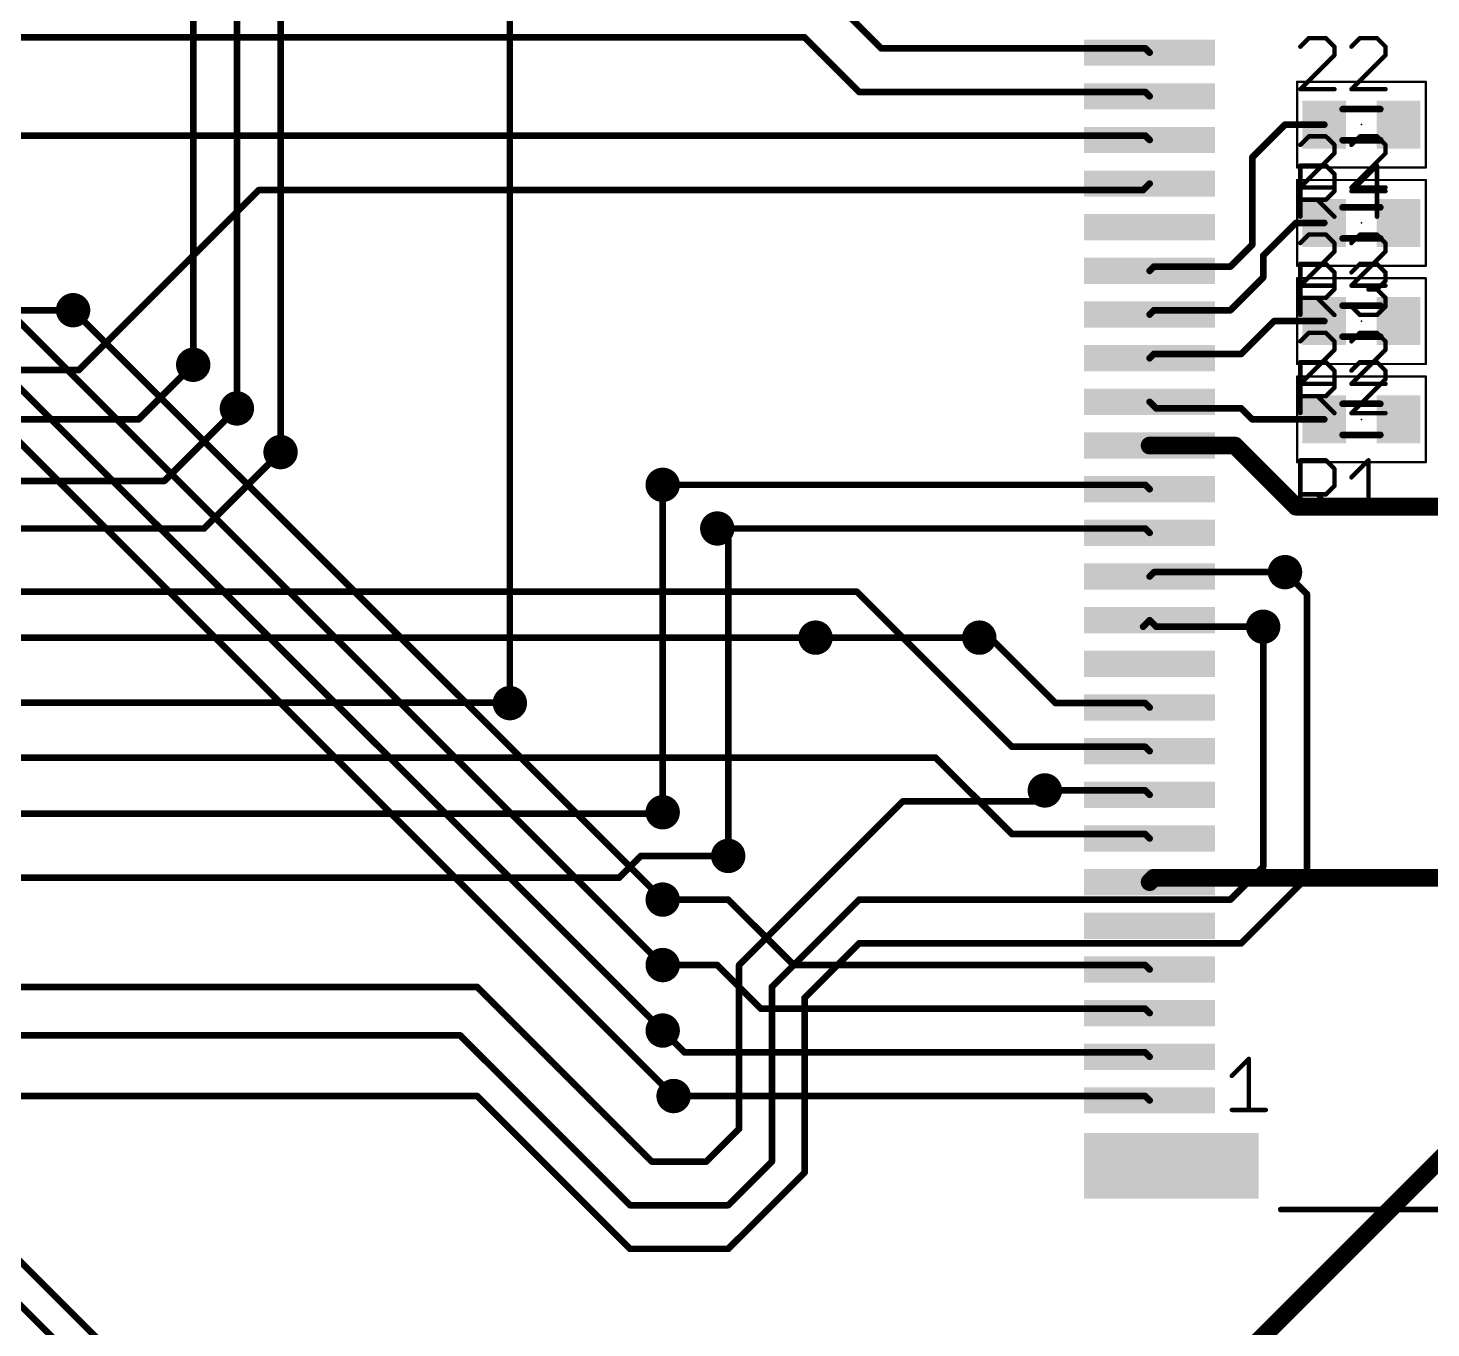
# Model space of a CAD drawing. Extents: x -0.2 to 96.6, y -1.3 to 89.2.
# Drawn here: x 31.47 to 63.59, y 33.94 to 63.71 of the extents above; entities that cross this region are included whole.
import ezdxf

# ---------------------------------------------------------------- set-up
doc = ezdxf.new("R2010")
doc.units = 0
for name, color, linetype in [('1', 22, 'CONTINUOUS'), ('16', 175, 'CONTINUOUS'), ('18', 82, 'CONTINUOUS'), ('21', 253, 'CONTINUOUS'), ('23', 7, 'CONTINUOUS'), ('25', 253, 'CONTINUOUS'), ('27', 253, 'CONTINUOUS'), ('39', 22, 'CONTINUOUS'), ('51', 253, 'CONTINUOUS')]:
    doc.layers.add(name, color=color, linetype=linetype)

# ---------------------------------------------------------------- blocks, each defined once
blk = doc.blocks.new('RECT')
blk.add_solid([(-0.5, -0.5), (0.5, -0.5), (-0.5, 0.5), (0.5, 0.5)])
blk = doc.blocks.new('ROUNDV')
at = {"const_width": 0.5}
blk.add_lwpolyline([(0, -0.25, 1), (0, 0.25, 1), (0, -0.25)], format="xyb", dxfattribs=at)

msp = doc.modelspace()

# ---------------------------------------------------------------- linework, layer by layer
at = {"layer": '1'}
for points, const_width in [([(49.5, 64.75), (51, 63.25)], 0.1524), ([(19.05, 63.5), (49.25, 63.5)], 0.1524), ([(49.25, 63.5), (50.5, 62.25)], 0.1524), ([(51, 63.25), (57.05, 63.25)], 0.1524), ([(57.05, 63.25), (57.15, 63.15)], 0.1524), ([(50.5, 62.25), (57.05, 62.25)], 0.1524), ([(57.05, 62.25), (57.15, 62.15)], 0.1524), ([(60.25, 61.5), (59.5, 60.75)], 0.1524), ([(61.15, 61.5), (60.25, 61.5)], 0.1524), ([(24, 61.25), (57.05, 61.25)], 0.1524), ([(57.05, 61.25), (57.15, 61.15)], 0.1524), ([(59.5, 60.75), (59.5, 58.75)], 0.1524), ([(32.63, 55.88), (36.75, 60)], 0.1524), ([(36.75, 60), (57, 60)], 0.1524), ([(57, 60), (57.15, 60.15)], 0.1524), ([(60.5, 59.25), (59.75, 58.5)], 0.1524), ([(61.15, 59.25), (60.5, 59.25)], 0.1524), ([(59.5, 58.75), (59, 58.25)], 0.1524), ([(59.75, 58.5), (59.75, 58)], 0.1524), ([(57.25, 58.25), (57.15, 58.15)], 0.1524), ([(59, 58.25), (57.25, 58.25)], 0.1524), ([(59.75, 58), (59, 57.25)], 0.1524), ([(17.75, 57.25), (32.5, 57.25)], 0.1524), ([(57.25, 57.25), (57.15, 57.15)], 0.1524), ([(59, 57.25), (57.25, 57.25)], 0.1524), ([(60, 57), (59.25, 56.25)], 0.1524), ([(61.15, 57), (60, 57)], 0.1524), ([(57.25, 56.25), (57.15, 56.15)], 0.1524), ([(59.25, 56.25), (57.25, 56.25)], 0.1524), ([(19.05, 55.88), (32.63, 55.88)], 0.1524), ([(34, 54.75), (35.25, 56)], 0.1524), ([(34.59, 53.34), (36.25, 55)], 0.1524), ([(57.3, 55), (57.15, 55.15)], 0.1524), ([(59.25, 55), (57.3, 55)], 0.1524), ([(59.5, 54.75), (59.25, 55)], 0.1524), ([(17.75, 54.75), (34, 54.75)], 0.1524), ([(61.15, 54.75), (59.5, 54.75)], 0.1524), ([(57.15, 54.15), (59.1, 54.15)], 0.4064), ([(59.1, 54.15), (60.5, 52.75)], 0.4064), ([(35.5, 52.25), (37.25, 54)], 0.1524), ([(19.05, 53.34), (34.59, 53.34)], 0.1524), ([(46, 53.25), (57.05, 53.25)], 0.1524), ([(57.05, 53.25), (57.15, 53.15)], 0.1524), ([(60.5, 52.75), (64.5, 52.75)], 0.4064), ([(17.75, 52.25), (35.5, 52.25)], 0.1524), ([(47.25, 52.25), (57.05, 52.25)], 0.1524), ([(57.05, 52.25), (57.15, 52.15)], 0.1524), ([(57.25, 51.25), (57.15, 51.15)], 0.1524), ([(60.25, 51.25), (57.25, 51.25)], 0.1524), ([(19.05, 50.8), (50.45, 50.8)], 0.1524), ([(50.45, 50.8), (54, 47.25)], 0.1524), ([(57, 50), (57.15, 50.15)], 0.1524), ([(57.3, 50), (57.15, 50.15)], 0.1524), ([(17.5, 49.75), (49.5, 49.75)], 0.1524), ([(53.25, 49.75), (53.5, 49.75)], 0.1524), ([(53.5, 49.75), (55, 48.25)], 0.1524), ([(59.75, 50), (57.3, 50)], 0.1524), ([(19.05, 48.26), (42.49, 48.26)], 0.1524), ([(42.49, 48.26), (42.5, 48.25)], 0.1524), ([(55, 48.25), (57.05, 48.25)], 0.1524), ([(57.05, 48.25), (57.15, 48.15)], 0.1524), ([(54, 47.25), (57.05, 47.25)], 0.1524), ([(57.05, 47.25), (57.15, 47.15)], 0.1524), ([(18, 47), (52.25, 47)], 0.1524), ([(52.25, 47), (54, 45.25)], 0.1524), ([(54.75, 46.25), (57.05, 46.25)], 0.1524), ([(57.05, 46.25), (57.15, 46.15)], 0.1524), ([(19.05, 45.72), (45.97, 45.72)], 0.1524), ([(45.97, 45.72), (46, 45.75)], 0.1524), ([(54, 45.25), (57.05, 45.25)], 0.1524), ([(57.05, 45.25), (57.15, 45.15)], 0.1524), ([(45, 44.25), (45.5, 44.75)], 0.1524), ([(45.5, 44.75), (47.5, 44.75)], 0.1524), ([(57.25, 44.25), (57.15, 44.15)], 0.4064), ([(64, 44.25), (57.25, 44.25)], 0.4064), ([(18, 44.25), (45, 44.25)], 0.1524), ([(46, 43.75), (47.5, 43.75)], 0.1524), ([(47.5, 43.75), (49, 42.25)], 0.1524), ([(46, 42.25), (47.25, 42.25)], 0.1524), ([(47.25, 42.25), (48.25, 41.25)], 0.1524), ([(49, 42.25), (57.05, 42.25)], 0.1524), ([(57.05, 42.25), (57.15, 42.15)], 0.1524), ([(48.25, 41.25), (57.05, 41.25)], 0.1524), ([(57.05, 41.25), (57.15, 41.15)], 0.1524), ([(46, 40.75), (46.5, 40.25)], 0.1524), ([(46.5, 40.25), (57.05, 40.25)], 0.1524), ([(57.05, 40.25), (57.15, 40.15)], 0.1524), ([(46.25, 39.25), (57.05, 39.25)], 0.1524), ([(57.05, 39.25), (57.15, 39.15)], 0.1524)]:
    msp.add_lwpolyline(points, dxfattribs=dict(at, const_width=const_width))
for points, const_width in [([(49.2769, 63.5269, 1), (49.2231, 63.4731)], 0.0762), ([(49.25, 63.4619, 1), (49.25, 63.5381)], 0.0762), ([(51, 63.2881, 1), (51, 63.2119)], 0.0762), ([(50.9731, 63.2231, 1), (51.0269, 63.2769)], 0.0762), ([(57.0769, 63.2769, 1), (57.0231, 63.2231)], 0.0762), ([(57.05, 63.2119, 1), (57.05, 63.2881)], 0.0762), ([(57.1231, 63.1231, 1), (57.1769, 63.1769)], 0.0762), ([(50.5, 62.2881, 1), (50.5, 62.2119)], 0.0762), ([(57.0769, 62.2769, 1), (57.0231, 62.2231)], 0.0762), ([(57.05, 62.2119, 1), (57.05, 62.2881)], 0.0762), ([(50.4731, 62.2231, 1), (50.5269, 62.2769)], 0.0762), ([(57.1231, 62.1231, 1), (57.1769, 62.1769)], 0.0762), ([(60.25, 61.5381, 1), (60.25, 61.4619)], 0.0762), ([(60.2769, 61.4731, 1), (60.2231, 61.5269)], 0.0762), ([(61.15, 61.4619, 1), (61.15, 61.5381)], 0.0762), ([(57.0769, 61.2769, 1), (57.0231, 61.2231)], 0.0762), ([(57.05, 61.2119, 1), (57.05, 61.2881)], 0.0762), ([(57.1231, 61.1231, 1), (57.1769, 61.1769)], 0.0762), ([(59.5381, 60.75, 1), (59.4619, 60.75)], 0.0762), ([(59.4731, 60.7769, 1), (59.5269, 60.7231)], 0.0762), ([(36.75, 60.0381, 1), (36.75, 59.9619)], 0.0762), ([(36.7769, 59.9731, 1), (36.7231, 60.0269)], 0.0762), ([(57, 59.9619, 1), (57, 60.0381)], 0.0762), ([(57.1769, 60.1231, 1), (57.1231, 60.1769)], 0.0762), ([(56.9731, 60.0269, 1), (57.0269, 59.9731)], 0.0762), ([(60.5, 59.2881, 1), (60.5, 59.2119)], 0.0762), ([(60.5269, 59.2231, 1), (60.4731, 59.2769)], 0.0762), ([(61.15, 59.2119, 1), (61.15, 59.2881)], 0.0762), ([(59.4619, 58.75, 1), (59.5381, 58.75)], 0.0762), ([(59.5269, 58.7231, 1), (59.4731, 58.7769)], 0.0762), ([(59.7881, 58.5, 1), (59.7119, 58.5)], 0.0762), ([(59.7231, 58.5269, 1), (59.7769, 58.4731)], 0.0762), ([(57.1231, 58.1769, 1), (57.1769, 58.1231)], 0.0762), ([(57.25, 58.2881, 1), (57.25, 58.2119)], 0.0762), ([(57.2769, 58.2231, 1), (57.2231, 58.2769)], 0.0762), ([(58.9731, 58.2769, 1), (59.0269, 58.2231)], 0.0762), ([(59, 58.2119, 1), (59, 58.2881)], 0.0762), ([(59.7119, 58, 1), (59.7881, 58)], 0.0762), ([(59.7769, 57.9731, 1), (59.7231, 58.0269)], 0.0762), ([(32.5, 57.2119, 1), (32.5, 57.2881)], 0.0762), ([(57.1231, 57.1769, 1), (57.1769, 57.1231)], 0.0762), ([(57.25, 57.2881, 1), (57.25, 57.2119)], 0.0762), ([(57.2769, 57.2231, 1), (57.2231, 57.2769)], 0.0762), ([(58.9731, 57.2769, 1), (59.0269, 57.2231)], 0.0762), ([(59, 57.2119, 1), (59, 57.2881)], 0.0762), ([(60, 57.0381, 1), (60, 56.9619)], 0.0762), ([(60.0269, 56.9731, 1), (59.9731, 57.0269)], 0.0762), ([(61.15, 56.9619, 1), (61.15, 57.0381)], 0.0762), ([(57.25, 56.2881, 1), (57.25, 56.2119)], 0.0762), ([(57.2769, 56.2231, 1), (57.2231, 56.2769)], 0.0762), ([(59.2231, 56.2769, 1), (59.2769, 56.2231)], 0.0762), ([(59.25, 56.2119, 1), (59.25, 56.2881)], 0.0762), ([(32.6031, 55.9069, 1), (32.6569, 55.8531)], 0.0762), ([(32.63, 55.8419, 1), (32.63, 55.9181)], 0.0762), ([(35.2769, 55.9731, 1), (35.2231, 56.0269)], 0.0762), ([(57.1231, 56.1769, 1), (57.1769, 56.1231)], 0.0762), ([(36.2769, 54.9731, 1), (36.2231, 55.0269)], 0.0762), ([(57.1769, 55.1769, 1), (57.1231, 55.1231)], 0.0762), ([(57.3, 55.0381, 1), (57.3, 54.9619)], 0.0762), ([(57.2731, 54.9731, 1), (57.3269, 55.0269)], 0.0762), ([(59.2769, 55.0269, 1), (59.2231, 54.9731)], 0.0762), ([(59.25, 54.9619, 1), (59.25, 55.0381)], 0.0762), ([(33.9731, 54.7769, 1), (34.0269, 54.7231)], 0.0762), ([(34, 54.7119, 1), (34, 54.7881)], 0.0762), ([(59.5, 54.7881, 1), (59.5, 54.7119)], 0.0762), ([(59.4731, 54.7231, 1), (59.5269, 54.7769)], 0.0762), ([(61.15, 54.7119, 1), (61.15, 54.7881)], 0.0762), ([(57.15, 54.2516, 1), (57.15, 54.0484)], 0.2032), ([(59.1718, 54.2218, 1), (59.0282, 54.0782)], 0.2032), ([(59.1, 54.0484, 1), (59.1, 54.2516)], 0.2032), ([(37.2769, 53.9731, 1), (37.2231, 54.0269)], 0.0762), ([(34.5631, 53.3669, 1), (34.6169, 53.3131)], 0.0762), ([(34.59, 53.3019, 1), (34.59, 53.3781)], 0.0762), ([(46, 53.2881, 1), (46, 53.2119)], 0.0762), ([(57.0769, 53.2769, 1), (57.0231, 53.2231)], 0.0762), ([(57.05, 53.2119, 1), (57.05, 53.2881)], 0.0762), ([(57.1231, 53.1231, 1), (57.1769, 53.1769)], 0.0762), ([(60.5, 52.8516, 1), (60.5, 52.6484)], 0.2032), ([(60.4282, 52.6782, 1), (60.5718, 52.8218)], 0.2032), ([(35.4731, 52.2769, 1), (35.5269, 52.2231)], 0.0762), ([(35.5, 52.2119, 1), (35.5, 52.2881)], 0.0762), ([(47.25, 52.2881, 1), (47.25, 52.2119)], 0.0762), ([(57.0769, 52.2769, 1), (57.0231, 52.2231)], 0.0762), ([(57.05, 52.2119, 1), (57.05, 52.2881)], 0.0762), ([(57.1231, 52.1231, 1), (57.1769, 52.1769)], 0.0762), ([(57.1231, 51.1769, 1), (57.1769, 51.1231)], 0.0762), ([(57.25, 51.2881, 1), (57.25, 51.2119)], 0.0762), ([(57.2769, 51.2231, 1), (57.2231, 51.2769)], 0.0762), ([(60.25, 51.2119, 1), (60.25, 51.2881)], 0.0762), ([(50.4769, 50.8269, 1), (50.4231, 50.7731)], 0.0762), ([(50.45, 50.7619, 1), (50.45, 50.8381)], 0.0762), ([(57.1769, 50.1769, 1), (57.1231, 50.1231)], 0.0762), ([(57.1769, 50.1231, 1), (57.1231, 50.1769)], 0.0762), ([(49.5, 49.7119, 1), (49.5, 49.7881)], 0.0762), ([(53.25, 49.7881, 1), (53.25, 49.7119)], 0.0762), ([(53.5269, 49.7769, 1), (53.4731, 49.7231)], 0.0762), ([(53.5, 49.7119, 1), (53.5, 49.7881)], 0.0762), ([(56.9731, 50.0269, 1), (57.0269, 49.9731)], 0.0762), ([(57.3, 50.0381, 1), (57.3, 49.9619)], 0.0762), ([(57.2731, 49.9731, 1), (57.3269, 50.0269)], 0.0762), ([(59.75, 49.9619, 1), (59.75, 50.0381)], 0.0762), ([(42.5169, 48.2869, 1), (42.4631, 48.2331)], 0.0762), ([(42.4731, 48.2231, 1), (42.5269, 48.2769)], 0.0762), ([(42.49, 48.2219, 1), (42.49, 48.2981)], 0.0762), ([(55, 48.2881, 1), (55, 48.2119)], 0.0762), ([(54.9731, 48.2231, 1), (55.0269, 48.2769)], 0.0762), ([(57.0769, 48.2769, 1), (57.0231, 48.2231)], 0.0762), ([(57.05, 48.2119, 1), (57.05, 48.2881)], 0.0762), ([(57.1231, 48.1231, 1), (57.1769, 48.1769)], 0.0762), ([(54, 47.2881, 1), (54, 47.2119)], 0.0762), ([(53.9731, 47.2231, 1), (54.0269, 47.2769)], 0.0762), ([(57.0769, 47.2769, 1), (57.0231, 47.2231)], 0.0762), ([(57.05, 47.2119, 1), (57.05, 47.2881)], 0.0762), ([(52.2769, 47.0269, 1), (52.2231, 46.9731)], 0.0762), ([(52.25, 46.9619, 1), (52.25, 47.0381)], 0.0762), ([(57.1231, 47.1231, 1), (57.1769, 47.1769)], 0.0762), ([(54.75, 46.2881, 1), (54.75, 46.2119)], 0.0762), ([(57.0769, 46.2769, 1), (57.0231, 46.2231)], 0.0762), ([(57.05, 46.2119, 1), (57.05, 46.2881)], 0.0762), ([(57.1231, 46.1231, 1), (57.1769, 46.1769)], 0.0762), ([(45.9431, 45.7469, 1), (45.9969, 45.6931)], 0.0762), ([(45.97, 45.6819, 1), (45.97, 45.7581)], 0.0762), ([(46.0269, 45.7231, 1), (45.9731, 45.7769)], 0.0762), ([(54, 45.2881, 1), (54, 45.2119)], 0.0762), ([(53.9731, 45.2231, 1), (54.0269, 45.2769)], 0.0762), ([(57.0769, 45.2769, 1), (57.0231, 45.2231)], 0.0762), ([(57.05, 45.2119, 1), (57.05, 45.2881)], 0.0762), ([(57.1231, 45.1231, 1), (57.1769, 45.1769)], 0.0762), ([(45.5, 44.7881, 1), (45.5, 44.7119)], 0.0762), ([(45.5269, 44.7231, 1), (45.4731, 44.7769)], 0.0762), ([(47.5, 44.7119, 1), (47.5, 44.7881)], 0.0762), ([(57.25, 44.3516, 1), (57.25, 44.1484)], 0.2032), ([(57.3218, 44.1782, 1), (57.1782, 44.3218)], 0.2032), ([(44.9731, 44.2769, 1), (45.0269, 44.2231)], 0.0762), ([(45, 44.2119, 1), (45, 44.2881)], 0.0762), ([(57.0782, 44.2218, 1), (57.2218, 44.0782)], 0.2032), ([(46, 43.7881, 1), (46, 43.7119)], 0.0762), ([(47.5269, 43.7769, 1), (47.4731, 43.7231)], 0.0762), ([(47.5, 43.7119, 1), (47.5, 43.7881)], 0.0762), ([(46, 42.2881, 1), (46, 42.2119)], 0.0762), ([(47.2769, 42.2769, 1), (47.2231, 42.2231)], 0.0762), ([(47.25, 42.2119, 1), (47.25, 42.2881)], 0.0762), ([(49, 42.2881, 1), (49, 42.2119)], 0.0762), ([(48.9731, 42.2231, 1), (49.0269, 42.2769)], 0.0762), ([(57.0769, 42.2769, 1), (57.0231, 42.2231)], 0.0762), ([(57.05, 42.2119, 1), (57.05, 42.2881)], 0.0762), ([(57.1231, 42.1231, 1), (57.1769, 42.1769)], 0.0762), ([(48.25, 41.2881, 1), (48.25, 41.2119)], 0.0762), ([(48.2231, 41.2231, 1), (48.2769, 41.2769)], 0.0762), ([(57.0769, 41.2769, 1), (57.0231, 41.2231)], 0.0762), ([(57.05, 41.2119, 1), (57.05, 41.2881)], 0.0762), ([(57.1231, 41.1231, 1), (57.1769, 41.1769)], 0.0762), ([(46.0269, 40.7769, 1), (45.9731, 40.7231)], 0.0762), ([(46.5, 40.2881, 1), (46.5, 40.2119)], 0.0762), ([(46.4731, 40.2231, 1), (46.5269, 40.2769)], 0.0762), ([(57.0769, 40.2769, 1), (57.0231, 40.2231)], 0.0762), ([(57.05, 40.2119, 1), (57.05, 40.2881)], 0.0762), ([(57.1231, 40.1231, 1), (57.1769, 40.1769)], 0.0762), ([(46.25, 39.2881, 1), (46.25, 39.2119)], 0.0762), ([(57.0769, 39.2769, 1), (57.0231, 39.2231)], 0.0762), ([(57.05, 39.2119, 1), (57.05, 39.2881)], 0.0762), ([(57.1231, 39.1231, 1), (57.1769, 39.1769)], 0.0762)]:
    msp.add_lwpolyline(points, format="xyb", dxfattribs=dict(at, const_width=const_width))
at = {"layer": '16'}
for points, const_width in [([(35.25, 56), (35.25, 73.5)], 0.1524), ([(36.25, 55), (36.25, 73.25)], 0.1524), ([(37.25, 54), (37.25, 73)], 0.1524), ([(42.5, 48.25), (42.5, 69.75)], 0.1524), ([(24.54, 60.96), (46.25, 39.25)], 0.1524), ([(27.25, 59.5), (46, 40.75)], 0.1524), ([(30, 58.25), (46, 42.25)], 0.1524), ([(32.5, 57.25), (46, 43.75)], 0.1524), ([(46, 45.75), (46, 53.25)], 0.1524), ([(47.5, 52), (47.25, 52.25)], 0.1524), ([(47.5, 44.75), (47.5, 52)], 0.1524), ([(60.75, 50.75), (60.25, 51.25)], 0.1524), ([(60.75, 44.25), (60.75, 50.75)], 0.1524), ([(49.5, 49.75), (53.25, 49.75)], 0.1524), ([(59.75, 44.5), (59.75, 50)], 0.1524), ([(54.5, 46), (54.75, 46.25)], 0.1524), ([(47.75, 42.25), (51.5, 46)], 0.1524), ([(51.5, 46), (54.5, 46)], 0.1524), ([(59, 43.75), (59.75, 44.5)], 0.1524), ([(59.25, 42.75), (60.75, 44.25)], 0.1524), ([(48.5, 41.75), (50.5, 43.75)], 0.1524), ([(50.5, 43.75), (59, 43.75)], 0.1524), ([(49.25, 41.5), (50.5, 42.75)], 0.1524), ([(50.5, 42.75), (59.25, 42.75)], 0.1524), ([(47.75, 38.5), (47.75, 42.25)], 0.1524), ([(18, 41.75), (41.75, 41.75)], 0.1524), ([(41.75, 41.75), (45.75, 37.75)], 0.1524), ([(48.5, 37.75), (48.5, 41.75)], 0.1524), ([(49.25, 37.5), (49.25, 41.5)], 0.1524), ([(19.05, 40.64), (41.36, 40.64)], 0.1524), ([(41.36, 40.64), (45.25, 36.75)], 0.1524), ([(53.5, 27.5), (65.5, 39.5)], 0.4064), ([(17.75, 39.25), (41.75, 39.25)], 0.1524), ([(41.75, 39.25), (45.25, 35.75)], 0.1524), ([(47, 37.75), (47.75, 38.5)], 0.1524), ([(29, 37.75), (42.5, 24.25)], 0.1524), ([(45.75, 37.75), (47, 37.75)], 0.1524), ([(47.5, 36.75), (48.5, 37.75)], 0.1524), ([(47.5, 35.75), (49.25, 37.5)], 0.1524), ([(45.25, 36.75), (47.5, 36.75)], 0.1524), ([(29.5, 36.25), (44, 21.75)], 0.1524), ([(45.25, 35.75), (47.5, 35.75)], 0.1524)]:
    msp.add_lwpolyline(points, dxfattribs=dict(at, const_width=const_width))
at = {"layer": '16', "const_width": 0.0762}
for points in [[(32.5269, 57.2769, 1), (32.4731, 57.2231)], [(35.2119, 56, 1), (35.2881, 56)], [(36.2119, 55, 1), (36.2881, 55)], [(37.2119, 54, 1), (37.2881, 54)], [(46.0381, 53.25, 1), (45.9619, 53.25)], [(47.2769, 52.2769, 1), (47.2231, 52.2231)], [(47.5381, 52, 1), (47.4619, 52)], [(47.4731, 51.9731, 1), (47.5269, 52.0269)], [(60.2769, 51.2769, 1), (60.2231, 51.2231)], [(60.7881, 50.75, 1), (60.7119, 50.75)], [(60.7231, 50.7231, 1), (60.7769, 50.7769)], [(49.5, 49.7881, 1), (49.5, 49.7119)], [(53.25, 49.7119, 1), (53.25, 49.7881)], [(59.7881, 50, 1), (59.7119, 50)], [(42.4619, 48.25, 1), (42.5381, 48.25)], [(54.7769, 46.2231, 1), (54.7231, 46.2769)], [(51.5, 46.0381, 1), (51.5, 45.9619)], [(51.5269, 45.9731, 1), (51.4731, 46.0269)], [(54.4731, 46.0269, 1), (54.5269, 45.9731)], [(54.5, 45.9619, 1), (54.5, 46.0381)], [(45.9619, 45.75, 1), (46.0381, 45.75)], [(47.4619, 44.75, 1), (47.5381, 44.75)], [(59.7119, 44.5, 1), (59.7881, 44.5)], [(59.7769, 44.4731, 1), (59.7231, 44.5269)], [(60.7119, 44.25, 1), (60.7881, 44.25)], [(60.7769, 44.2231, 1), (60.7231, 44.2769)], [(45.9731, 43.7231, 1), (46.0269, 43.7769)], [(50.5, 43.7881, 1), (50.5, 43.7119)], [(50.5269, 43.7231, 1), (50.4731, 43.7769)], [(58.9731, 43.7769, 1), (59.0269, 43.7231)], [(59, 43.7119, 1), (59, 43.7881)], [(50.5, 42.7881, 1), (50.5, 42.7119)], [(50.5269, 42.7231, 1), (50.4731, 42.7769)], [(59.2231, 42.7769, 1), (59.2769, 42.7231)], [(59.25, 42.7119, 1), (59.25, 42.7881)], [(45.9731, 42.2231, 1), (46.0269, 42.2769)], [(47.7881, 42.25, 1), (47.7119, 42.25)], [(47.7231, 42.2769, 1), (47.7769, 42.2231)], [(41.7769, 41.7769, 1), (41.7231, 41.7231)], [(41.75, 41.7119, 1), (41.75, 41.7881)], [(48.5381, 41.75, 1), (48.4619, 41.75)], [(48.4731, 41.7769, 1), (48.5269, 41.7231)], [(49.2881, 41.5, 1), (49.2119, 41.5)], [(49.2231, 41.5269, 1), (49.2769, 41.4731)], [(45.9731, 40.7231, 1), (46.0269, 40.7769)], [(41.3869, 40.6669, 1), (41.3331, 40.6131)], [(41.36, 40.6019, 1), (41.36, 40.6781)], [(41.7769, 39.2769, 1), (41.7231, 39.2231)], [(41.75, 39.2119, 1), (41.75, 39.2881)], [(46.2231, 39.2231, 1), (46.2769, 39.2769)], [(47.7769, 38.4731, 1), (47.7231, 38.5269)], [(47.7119, 38.5, 1), (47.7881, 38.5)], [(45.75, 37.7881, 1), (45.75, 37.7119)], [(45.7231, 37.7231, 1), (45.7769, 37.7769)], [(46.9731, 37.7769, 1), (47.0269, 37.7231)], [(47, 37.7119, 1), (47, 37.7881)], [(48.4619, 37.75, 1), (48.5381, 37.75)], [(48.5269, 37.7231, 1), (48.4731, 37.7769)], [(49.2119, 37.5, 1), (49.2881, 37.5)], [(49.2769, 37.4731, 1), (49.2231, 37.5269)], [(45.25, 36.7881, 1), (45.25, 36.7119)], [(45.2231, 36.7231, 1), (45.2769, 36.7769)], [(47.4731, 36.7769, 1), (47.5269, 36.7231)], [(47.5, 36.7119, 1), (47.5, 36.7881)], [(45.25, 35.7881, 1), (45.25, 35.7119)], [(45.2231, 35.7231, 1), (45.2769, 35.7769)], [(47.4731, 35.7769, 1), (47.5269, 35.7231)], [(47.5, 35.7119, 1), (47.5, 35.7881)]]:
    msp.add_lwpolyline(points, format="xyb", dxfattribs=at)
at = {"layer": '21'}
for points, const_width in [([(59.0314, 39.7104), (59.4212, 40.1002)], 0.1016), ([(59.4212, 40.1002), (59.4212, 38.9308)], 0.1016), ([(59.0314, 38.9308), (59.811, 38.9308)], 0.1016), ([(60.15, 36.65), (83.15, 36.65)], 0.127)]:
    msp.add_lwpolyline(points, dxfattribs=dict(at, const_width=const_width))
for points, const_width in [([(59.4466, 40.1002, 1), (59.3958, 40.1002)], 0.0508), ([(59.4392, 40.0822, 1), (59.4032, 40.1182)], 0.0508), ([(59.0134, 39.7284, 1), (59.0494, 39.6924)], 0.0508), ([(59.0314, 38.9562, 1), (59.0314, 38.9054)], 0.0508), ([(59.3958, 38.9308, 1), (59.4466, 38.9308)], 0.0508), ([(59.811, 38.9054, 1), (59.811, 38.9562)], 0.0508), ([(60.15, 36.6818, 1), (60.15, 36.6182)], 0.0635)]:
    msp.add_lwpolyline(points, format="xyb", dxfattribs=dict(at, const_width=const_width))
at = {"layer": '23'}
for p in [(62, 61.5), (62, 59.25), (57.15, 57.15), (62, 57), (62, 54.75)]:
    msp.add_point(p, dxfattribs=at)
at = {"layer": '25', "const_width": 0.1016}
for points in [[(60.601, 59.3918), (60.601, 60.5612)], [(60.601, 60.5612), (61.1857, 60.5612)], [(61.1857, 60.5612), (61.3806, 60.3663)], [(61.3806, 60.3663), (61.3806, 59.9765)], [(62.3551, 60.5612), (61.7704, 59.9765)], [(62.3551, 59.3918), (62.3551, 60.5612)], [(61.1857, 59.7816), (60.601, 59.7816)], [(60.9908, 59.7816), (61.3806, 59.3918)], [(61.3806, 59.9765), (61.1857, 59.7816)], [(61.7704, 59.9765), (62.55, 59.9765)], [(60.601, 57.1418), (60.601, 58.3112)], [(60.601, 58.3112), (61.1857, 58.3112)], [(61.1857, 58.3112), (61.3806, 58.1163)], [(61.3806, 58.1163), (61.3806, 57.7265)], [(61.7704, 58.1163), (61.9653, 58.3112)], [(61.9653, 58.3112), (62.3551, 58.3112)], [(62.3551, 58.3112), (62.55, 58.1163)], [(62.55, 58.1163), (62.55, 57.9214)], [(62.55, 57.9214), (62.3551, 57.7265)], [(61.1857, 57.5316), (60.601, 57.5316)], [(60.9908, 57.5316), (61.3806, 57.1418)], [(61.3806, 57.7265), (61.1857, 57.5316)], [(62.3551, 57.7265), (62.1602, 57.7265)], [(62.3551, 57.7265), (62.55, 57.5316)], [(62.55, 57.5316), (62.55, 57.3367)], [(61.9653, 57.1418), (61.7704, 57.3367)], [(62.3551, 57.1418), (61.9653, 57.1418)], [(62.55, 57.3367), (62.3551, 57.1418)], [(60.601, 54.8918), (60.601, 56.0612)], [(60.601, 56.0612), (61.1857, 56.0612)], [(61.1857, 56.0612), (61.3806, 55.8663)], [(61.3806, 55.8663), (61.3806, 55.4765)], [(61.9653, 56.0612), (61.7704, 55.8663)], [(62.3551, 56.0612), (61.9653, 56.0612)], [(62.55, 55.8663), (62.3551, 56.0612)], [(62.55, 55.6714), (62.55, 55.8663)], [(61.7704, 54.8918), (62.55, 55.6714)], [(61.1857, 55.2816), (60.601, 55.2816)], [(60.9908, 55.2816), (61.3806, 54.8918)], [(61.3806, 55.4765), (61.1857, 55.2816)], [(62.55, 54.8918), (61.7704, 54.8918)], [(60.601, 52.6418), (60.601, 53.8112)], [(60.601, 53.8112), (61.1857, 53.8112)], [(61.1857, 53.8112), (61.3806, 53.6163)], [(61.3806, 53.6163), (61.3806, 53.2265)], [(61.7704, 53.4214), (62.1602, 53.8112)], [(62.1602, 53.8112), (62.1602, 52.6418)], [(61.1857, 53.0316), (60.601, 53.0316)], [(60.9908, 53.0316), (61.3806, 52.6418)], [(61.3806, 53.2265), (61.1857, 53.0316)], [(61.7704, 52.6418), (62.55, 52.6418)]]:
    msp.add_lwpolyline(points, dxfattribs=at)
at = {"layer": '25', "const_width": 0.0508}
for points in [[(60.6264, 60.5612, 1), (60.5756, 60.5612)], [(60.601, 60.5866, 1), (60.601, 60.5358)], [(61.2037, 60.5792, 1), (61.1677, 60.5432)], [(61.1857, 60.5358, 1), (61.1857, 60.5866)], [(61.406, 60.3663, 1), (61.3552, 60.3663)], [(61.3626, 60.3483, 1), (61.3986, 60.3843)], [(62.3805, 60.5612, 1), (62.3297, 60.5612)], [(62.3731, 60.5432, 1), (62.3371, 60.5792)], [(60.601, 59.807, 1), (60.601, 59.7562)], [(61.0088, 59.7996, 1), (60.9728, 59.7636)], [(61.1677, 59.7996, 1), (61.2037, 59.7636)], [(61.1857, 59.7562, 1), (61.1857, 59.807)], [(61.3552, 59.9765, 1), (61.406, 59.9765)], [(61.3986, 59.9585, 1), (61.3626, 59.9945)], [(61.7524, 59.9945, 1), (61.7884, 59.9585)], [(61.7704, 60.0019, 1), (61.7704, 59.9511)], [(62.55, 59.9511, 1), (62.55, 60.0019)], [(61.3626, 59.3738, 1), (61.3986, 59.4098)], [(60.5756, 59.3918, 1), (60.6264, 59.3918)], [(62.3297, 59.3918, 1), (62.3805, 59.3918)], [(60.6264, 58.3112, 1), (60.5756, 58.3112)], [(60.601, 58.3366, 1), (60.601, 58.2858)], [(61.2037, 58.3292, 1), (61.1677, 58.2932)], [(61.1857, 58.2858, 1), (61.1857, 58.3366)], [(61.406, 58.1163, 1), (61.3552, 58.1163)], [(61.3626, 58.0983, 1), (61.3986, 58.1343)], [(61.7524, 58.1343, 1), (61.7884, 58.0983)], [(61.9653, 58.3366, 1), (61.9653, 58.2858)], [(61.9833, 58.2932, 1), (61.9473, 58.3292)], [(62.3731, 58.3292, 1), (62.3371, 58.2932)], [(62.3551, 58.2858, 1), (62.3551, 58.3366)], [(62.5754, 58.1163, 1), (62.5246, 58.1163)], [(62.532, 58.0983, 1), (62.568, 58.1343)], [(62.5246, 57.9214, 1), (62.5754, 57.9214)], [(62.568, 57.9034, 1), (62.532, 57.9394)], [(60.601, 57.557, 1), (60.601, 57.5062)], [(61.0088, 57.5496, 1), (60.9728, 57.5136)], [(61.1677, 57.5496, 1), (61.2037, 57.5136)], [(61.1857, 57.5062, 1), (61.1857, 57.557)], [(61.3552, 57.7265, 1), (61.406, 57.7265)], [(61.3986, 57.7085, 1), (61.3626, 57.7445)], [(62.1602, 57.7519, 1), (62.1602, 57.7011)], [(62.3731, 57.7445, 1), (62.3371, 57.7085)], [(62.3371, 57.7445, 1), (62.3731, 57.7085)], [(62.3551, 57.7011, 1), (62.3551, 57.7519)], [(62.5754, 57.5316, 1), (62.5246, 57.5316)], [(62.532, 57.5136, 1), (62.568, 57.5496)], [(61.3626, 57.1238, 1), (61.3986, 57.1598)], [(61.7884, 57.3547, 1), (61.7524, 57.3187)], [(61.9653, 57.1672, 1), (61.9653, 57.1164)], [(61.9473, 57.1238, 1), (61.9833, 57.1598)], [(62.3371, 57.1598, 1), (62.3731, 57.1238)], [(62.3551, 57.1164, 1), (62.3551, 57.1672)], [(62.5246, 57.3367, 1), (62.5754, 57.3367)], [(62.568, 57.3187, 1), (62.532, 57.3547)], [(60.5756, 57.1418, 1), (60.6264, 57.1418)], [(60.6264, 56.0612, 1), (60.5756, 56.0612)], [(60.601, 56.0866, 1), (60.601, 56.0358)], [(61.2037, 56.0792, 1), (61.1677, 56.0432)], [(61.1857, 56.0358, 1), (61.1857, 56.0866)], [(61.406, 55.8663, 1), (61.3552, 55.8663)], [(61.3626, 55.8483, 1), (61.3986, 55.8843)], [(61.7524, 55.8843, 1), (61.7884, 55.8483)], [(61.9653, 56.0866, 1), (61.9653, 56.0358)], [(61.9833, 56.0432, 1), (61.9473, 56.0792)], [(62.3731, 56.0792, 1), (62.3371, 56.0432)], [(62.3551, 56.0358, 1), (62.3551, 56.0866)], [(62.5754, 55.8663, 1), (62.5246, 55.8663)], [(62.532, 55.8483, 1), (62.568, 55.8843)], [(62.5246, 55.6714, 1), (62.5754, 55.6714)], [(62.568, 55.6534, 1), (62.532, 55.6894)], [(60.601, 55.307, 1), (60.601, 55.2562)], [(61.0088, 55.2996, 1), (60.9728, 55.2636)], [(61.1677, 55.2996, 1), (61.2037, 55.2636)], [(61.1857, 55.2562, 1), (61.1857, 55.307)], [(61.3552, 55.4765, 1), (61.406, 55.4765)], [(61.3986, 55.4585, 1), (61.3626, 55.4945)], [(61.3626, 54.8738, 1), (61.3986, 54.9098)], [(61.7524, 54.9098, 1), (61.7884, 54.8738)], [(61.7704, 54.9172, 1), (61.7704, 54.8664)], [(62.55, 54.8664, 1), (62.55, 54.9172)], [(60.5756, 54.8918, 1), (60.6264, 54.8918)], [(60.6264, 53.8112, 1), (60.5756, 53.8112)], [(60.601, 53.8366, 1), (60.601, 53.7858)], [(61.2037, 53.8292, 1), (61.1677, 53.7932)], [(61.1857, 53.7858, 1), (61.1857, 53.8366)], [(61.406, 53.6163, 1), (61.3552, 53.6163)], [(61.3626, 53.5983, 1), (61.3986, 53.6343)], [(62.1856, 53.8112, 1), (62.1348, 53.8112)], [(62.1782, 53.7932, 1), (62.1422, 53.8292)], [(61.7524, 53.4394, 1), (61.7884, 53.4034)], [(60.601, 53.057, 1), (60.601, 53.0062)], [(61.0088, 53.0496, 1), (60.9728, 53.0136)], [(61.1677, 53.0496, 1), (61.2037, 53.0136)], [(61.1857, 53.0062, 1), (61.1857, 53.057)], [(61.3552, 53.2265, 1), (61.406, 53.2265)], [(61.3986, 53.2085, 1), (61.3626, 53.2445)], [(61.3626, 52.6238, 1), (61.3986, 52.6598)], [(61.7704, 52.6672, 1), (61.7704, 52.6164)], [(62.55, 52.6164, 1), (62.55, 52.6672)], [(60.5756, 52.6418, 1), (60.6264, 52.6418)], [(62.1348, 52.6418, 1), (62.1856, 52.6418)]]:
    msp.add_lwpolyline(points, format="xyb", dxfattribs=at)
at = {"layer": '27', "const_width": 0.0508}
for points in [[(60.583, 63.3053, 1), (60.619, 63.2693)], [(60.7959, 63.5076, 1), (60.7959, 63.4568)], [(60.8139, 63.4642, 1), (60.7779, 63.5002)], [(61.2037, 63.5002, 1), (61.1677, 63.4642)], [(61.1857, 63.4568, 1), (61.1857, 63.5076)], [(61.406, 63.2873, 1), (61.3552, 63.2873)], [(61.3626, 63.2693, 1), (61.3986, 63.3053)], [(61.7524, 63.3053, 1), (61.7884, 63.2693)], [(61.9653, 63.5076, 1), (61.9653, 63.4568)], [(61.9833, 63.4642, 1), (61.9473, 63.5002)], [(62.3731, 63.5002, 1), (62.3371, 63.4642)], [(62.3551, 63.4568, 1), (62.3551, 63.5076)], [(62.5754, 63.2873, 1), (62.5246, 63.2873)], [(62.532, 63.2693, 1), (62.568, 63.3053)], [(61.3552, 63.0924, 1), (61.406, 63.0924)], [(61.3986, 63.0744, 1), (61.3626, 63.1104)], [(62.5246, 63.0924, 1), (62.5754, 63.0924)], [(62.568, 63.0744, 1), (62.532, 63.1104)], [(60.583, 62.3308, 1), (60.619, 62.2948)], [(60.601, 62.3382, 1), (60.601, 62.2874)], [(61.3806, 62.2874, 1), (61.3806, 62.3382)], [(61.7524, 62.3308, 1), (61.7884, 62.2948)], [(61.7704, 62.3382, 1), (61.7704, 62.2874)], [(62.55, 62.2874, 1), (62.55, 62.3382)], [(60.583, 61.0553, 1), (60.619, 61.0193)], [(60.7959, 61.2576, 1), (60.7959, 61.2068)], [(60.8139, 61.2142, 1), (60.7779, 61.2502)], [(61.2037, 61.2502, 1), (61.1677, 61.2142)], [(61.1857, 61.2068, 1), (61.1857, 61.2576)], [(61.406, 61.0373, 1), (61.3552, 61.0373)], [(61.3626, 61.0193, 1), (61.3986, 61.0553)], [(61.7524, 61.0553, 1), (61.7884, 61.0193)], [(61.9653, 61.2576, 1), (61.9653, 61.2068)], [(61.9833, 61.2142, 1), (61.9473, 61.2502)], [(62.3731, 61.2502, 1), (62.3371, 61.2142)], [(62.3551, 61.2068, 1), (62.3551, 61.2576)], [(62.5754, 61.0373, 1), (62.5246, 61.0373)], [(62.532, 61.0193, 1), (62.568, 61.0553)], [(61.3552, 60.8424, 1), (61.406, 60.8424)], [(61.3986, 60.8244, 1), (61.3626, 60.8604)], [(62.5246, 60.8424, 1), (62.5754, 60.8424)], [(62.568, 60.8244, 1), (62.532, 60.8604)], [(60.583, 60.0808, 1), (60.619, 60.0448)], [(60.601, 60.0882, 1), (60.601, 60.0374)], [(61.3806, 60.0374, 1), (61.3806, 60.0882)], [(61.7524, 60.0808, 1), (61.7884, 60.0448)], [(61.7704, 60.0882, 1), (61.7704, 60.0374)], [(62.55, 60.0374, 1), (62.55, 60.0882)], [(60.583, 58.8053, 1), (60.619, 58.7693)], [(60.7959, 59.0076, 1), (60.7959, 58.9568)], [(60.8139, 58.9642, 1), (60.7779, 59.0002)], [(61.2037, 59.0002, 1), (61.1677, 58.9642)], [(61.1857, 58.9568, 1), (61.1857, 59.0076)], [(61.406, 58.7873, 1), (61.3552, 58.7873)], [(61.3626, 58.7693, 1), (61.3986, 58.8053)], [(61.7524, 58.8053, 1), (61.7884, 58.7693)], [(61.9653, 59.0076, 1), (61.9653, 58.9568)], [(61.9833, 58.9642, 1), (61.9473, 59.0002)], [(62.3731, 59.0002, 1), (62.3371, 58.9642)], [(62.3551, 58.9568, 1), (62.3551, 59.0076)], [(62.5754, 58.7873, 1), (62.5246, 58.7873)], [(62.532, 58.7693, 1), (62.568, 58.8053)], [(61.3552, 58.5924, 1), (61.406, 58.5924)], [(61.3986, 58.5744, 1), (61.3626, 58.6104)], [(62.5246, 58.5924, 1), (62.5754, 58.5924)], [(62.568, 58.5744, 1), (62.532, 58.6104)], [(60.583, 57.8308, 1), (60.619, 57.7948)], [(60.601, 57.8382, 1), (60.601, 57.7874)], [(61.3806, 57.7874, 1), (61.3806, 57.8382)], [(61.7524, 57.8308, 1), (61.7884, 57.7948)], [(61.7704, 57.8382, 1), (61.7704, 57.7874)], [(62.55, 57.7874, 1), (62.55, 57.8382)], [(60.583, 56.5553, 1), (60.619, 56.5193)], [(60.7959, 56.7576, 1), (60.7959, 56.7068)], [(60.8139, 56.7142, 1), (60.7779, 56.7502)], [(61.2037, 56.7502, 1), (61.1677, 56.7142)], [(61.1857, 56.7068, 1), (61.1857, 56.7576)], [(61.406, 56.5373, 1), (61.3552, 56.5373)], [(61.3626, 56.5193, 1), (61.3986, 56.5553)], [(61.7524, 56.5553, 1), (61.7884, 56.5193)], [(61.9653, 56.7576, 1), (61.9653, 56.7068)], [(61.9833, 56.7142, 1), (61.9473, 56.7502)], [(62.3731, 56.7502, 1), (62.3371, 56.7142)], [(62.3551, 56.7068, 1), (62.3551, 56.7576)], [(62.5754, 56.5373, 1), (62.5246, 56.5373)], [(62.532, 56.5193, 1), (62.568, 56.5553)], [(61.3552, 56.3424, 1), (61.406, 56.3424)], [(61.3986, 56.3244, 1), (61.3626, 56.3604)], [(62.5246, 56.3424, 1), (62.5754, 56.3424)], [(62.568, 56.3244, 1), (62.532, 56.3604)], [(60.583, 55.5808, 1), (60.619, 55.5448)], [(60.601, 55.5882, 1), (60.601, 55.5374)], [(61.3806, 55.5374, 1), (61.3806, 55.5882)], [(61.7524, 55.5808, 1), (61.7884, 55.5448)], [(61.7704, 55.5882, 1), (61.7704, 55.5374)], [(62.55, 55.5374, 1), (62.55, 55.5882)]]:
    msp.add_lwpolyline(points, format="xyb", dxfattribs=at)
at = {"layer": '27', "const_width": 0.1016}
for points in [[(60.7959, 63.4822), (60.601, 63.2873)], [(61.1857, 63.4822), (60.7959, 63.4822)], [(61.3806, 63.2873), (61.1857, 63.4822)], [(61.3806, 63.0924), (61.3806, 63.2873)], [(61.9653, 63.4822), (61.7704, 63.2873)], [(62.3551, 63.4822), (61.9653, 63.4822)], [(62.55, 63.2873), (62.3551, 63.4822)], [(62.55, 63.0924), (62.55, 63.2873)], [(60.601, 62.3128), (61.3806, 63.0924)], [(61.7704, 62.3128), (62.55, 63.0924)], [(61.3806, 62.3128), (60.601, 62.3128)], [(62.55, 62.3128), (61.7704, 62.3128)], [(60.7959, 61.2322), (60.601, 61.0373)], [(61.1857, 61.2322), (60.7959, 61.2322)], [(61.3806, 61.0373), (61.1857, 61.2322)], [(61.3806, 60.8424), (61.3806, 61.0373)], [(61.9653, 61.2322), (61.7704, 61.0373)], [(62.3551, 61.2322), (61.9653, 61.2322)], [(62.55, 61.0373), (62.3551, 61.2322)], [(62.55, 60.8424), (62.55, 61.0373)], [(60.601, 60.0628), (61.3806, 60.8424)], [(61.7704, 60.0628), (62.55, 60.8424)], [(61.3806, 60.0628), (60.601, 60.0628)], [(62.55, 60.0628), (61.7704, 60.0628)], [(60.7959, 58.9822), (60.601, 58.7873)], [(61.1857, 58.9822), (60.7959, 58.9822)], [(61.3806, 58.7873), (61.1857, 58.9822)], [(61.3806, 58.5924), (61.3806, 58.7873)], [(61.9653, 58.9822), (61.7704, 58.7873)], [(62.3551, 58.9822), (61.9653, 58.9822)], [(62.55, 58.7873), (62.3551, 58.9822)], [(62.55, 58.5924), (62.55, 58.7873)], [(60.601, 57.8128), (61.3806, 58.5924)], [(61.7704, 57.8128), (62.55, 58.5924)], [(61.3806, 57.8128), (60.601, 57.8128)], [(62.55, 57.8128), (61.7704, 57.8128)], [(60.7959, 56.7322), (60.601, 56.5373)], [(61.1857, 56.7322), (60.7959, 56.7322)], [(61.3806, 56.5373), (61.1857, 56.7322)], [(61.3806, 56.3424), (61.3806, 56.5373)], [(61.9653, 56.7322), (61.7704, 56.5373)], [(62.3551, 56.7322), (61.9653, 56.7322)], [(62.55, 56.5373), (62.3551, 56.7322)], [(62.55, 56.3424), (62.55, 56.5373)], [(60.601, 55.5628), (61.3806, 56.3424)], [(61.7704, 55.5628), (62.55, 56.3424)], [(61.3806, 55.5628), (60.601, 55.5628)], [(62.55, 55.5628), (61.7704, 55.5628)]]:
    msp.add_lwpolyline(points, dxfattribs=at)
at = {"layer": '39', "const_width": 0.0508}
for points in [[(60.527, 60.517), (60.527, 62.483)], [(60.527, 62.483), (63.473, 62.483)], [(63.473, 62.483), (63.473, 60.517)], [(63.473, 60.517), (60.527, 60.517)], [(60.527, 58.267), (60.527, 60.233)], [(60.527, 60.233), (63.473, 60.233)], [(63.473, 60.233), (63.473, 58.267)], [(63.473, 58.267), (60.527, 58.267)], [(60.527, 56.017), (60.527, 57.983)], [(60.527, 57.983), (63.473, 57.983)], [(63.473, 57.983), (63.473, 56.017)], [(63.473, 56.017), (60.527, 56.017)], [(60.527, 53.767), (60.527, 55.733)], [(60.527, 55.733), (63.473, 55.733)], [(63.473, 55.733), (63.473, 53.767)], [(63.473, 53.767), (60.527, 53.767)]]:
    msp.add_lwpolyline(points, dxfattribs=at)
at = {"layer": '39', "const_width": 0.0254}
for points in [[(60.5397, 62.483, 1), (60.5143, 62.483)], [(60.527, 62.4957, 1), (60.527, 62.4703)], [(63.4857, 62.483, 1), (63.4603, 62.483)], [(63.473, 62.4703, 1), (63.473, 62.4957)], [(60.527, 60.5297, 1), (60.527, 60.5043)], [(60.5143, 60.517, 1), (60.5397, 60.517)], [(63.4603, 60.517, 1), (63.4857, 60.517)], [(63.473, 60.5043, 1), (63.473, 60.5297)], [(60.5397, 60.233, 1), (60.5143, 60.233)], [(60.527, 60.2457, 1), (60.527, 60.2203)], [(63.4857, 60.233, 1), (63.4603, 60.233)], [(63.473, 60.2203, 1), (63.473, 60.2457)], [(60.527, 58.2797, 1), (60.527, 58.2543)], [(60.5143, 58.267, 1), (60.5397, 58.267)], [(63.4603, 58.267, 1), (63.4857, 58.267)], [(63.473, 58.2543, 1), (63.473, 58.2797)], [(60.5397, 57.983, 1), (60.5143, 57.983)], [(60.527, 57.9957, 1), (60.527, 57.9703)], [(63.4857, 57.983, 1), (63.4603, 57.983)], [(63.473, 57.9703, 1), (63.473, 57.9957)], [(60.527, 56.0297, 1), (60.527, 56.0043)], [(60.5143, 56.017, 1), (60.5397, 56.017)], [(63.4603, 56.017, 1), (63.4857, 56.017)], [(63.473, 56.0043, 1), (63.473, 56.0297)], [(60.5397, 55.733, 1), (60.5143, 55.733)], [(60.527, 55.7457, 1), (60.527, 55.7203)], [(63.4857, 55.733, 1), (63.4603, 55.733)], [(63.473, 55.7203, 1), (63.473, 55.7457)], [(60.527, 53.7797, 1), (60.527, 53.7543)], [(60.5143, 53.767, 1), (60.5397, 53.767)], [(63.4603, 53.767, 1), (63.4857, 53.767)], [(63.473, 53.7543, 1), (63.473, 53.7797)]]:
    msp.add_lwpolyline(points, format="xyb", dxfattribs=at)
at = {"layer": '51', "const_width": 0.1524}
for points in [[(62.432, 61.856), (61.568, 61.856)], [(61.568, 61.144), (62.432, 61.144)], [(62.432, 59.606), (61.568, 59.606)], [(61.568, 58.894), (62.432, 58.894)], [(62.432, 57.356), (61.568, 57.356)], [(61.568, 56.644), (62.432, 56.644)], [(62.432, 55.106), (61.568, 55.106)], [(61.568, 54.394), (62.432, 54.394)]]:
    msp.add_lwpolyline(points, dxfattribs=at)
at = {"layer": '51', "const_width": 0.0762}
for points in [[(61.568, 61.8941, 1), (61.568, 61.8179)], [(62.432, 61.8179, 1), (62.432, 61.8941)], [(61.568, 61.1821, 1), (61.568, 61.1059)], [(62.432, 61.1059, 1), (62.432, 61.1821)], [(61.568, 59.6441, 1), (61.568, 59.5679)], [(62.432, 59.5679, 1), (62.432, 59.6441)], [(61.568, 58.9321, 1), (61.568, 58.8559)], [(62.432, 58.8559, 1), (62.432, 58.9321)], [(61.568, 57.3941, 1), (61.568, 57.3179)], [(62.432, 57.3179, 1), (62.432, 57.3941)], [(61.568, 56.6821, 1), (61.568, 56.6059)], [(62.432, 56.6059, 1), (62.432, 56.6821)], [(61.568, 55.1441, 1), (61.568, 55.0679)], [(62.432, 55.0679, 1), (62.432, 55.1441)], [(61.568, 54.4321, 1), (61.568, 54.3559)], [(62.432, 54.3559, 1), (62.432, 54.4321)]]:
    msp.add_lwpolyline(points, format="xyb", dxfattribs=at)

# ---------------------------------------------------------------- block references
at = {"layer": '1', "rotation": 180}
for p, xscale, yscale in [((57.15, 63.15), 3, 0.6), ((57.15, 62.15), 3, 0.6), ((57.15, 61.15), 3, 0.6), ((57.15, 60.15), 3, 0.6), ((57.15, 59.15), 3, 0.6), ((57.15, 58.15), 3, 0.6), ((57.15, 57.15), 3, 0.6), ((57.15, 56.15), 3, 0.6), ((57.15, 55.15), 3, 0.6), ((57.15, 54.15), 3, 0.6), ((57.15, 53.15), 3, 0.6), ((57.15, 52.15), 3, 0.6), ((57.15, 51.15), 3, 0.6), ((57.15, 50.15), 3, 0.6), ((57.15, 49.15), 3, 0.6), ((57.15, 48.15), 3, 0.6), ((57.15, 47.15), 3, 0.6), ((57.15, 46.15), 3, 0.6), ((57.15, 45.15), 3, 0.6), ((57.15, 44.15), 3, 0.6), ((57.15, 43.15), 3, 0.6), ((57.15, 42.15), 3, 0.6), ((57.15, 41.15), 3, 0.6), ((57.15, 40.15), 3, 0.6), ((57.15, 39.15), 3, 0.6), ((57.65, 37.65), 4, 1.5)]:
    msp.add_blockref('RECT', p, dxfattribs=dict(at, xscale=xscale, yscale=yscale))
at = {"layer": '1', "yscale": 1.1, "rotation": 180}
for p in [(61.15, 61.5), (62.85, 61.5), (61.15, 59.25), (62.85, 59.25), (61.15, 57), (62.85, 57), (61.15, 54.75), (62.85, 54.75)]:
    msp.add_blockref('RECT', p, dxfattribs=at)
at = {"layer": '18', "xscale": 0.7874, "yscale": 0.7874}
for p in [(32.5, 57.25), (32.5, 57.25), (35.25, 56), (35.25, 56), (36.25, 55), (36.25, 55), (37.25, 54), (37.25, 54), (46, 53.25), (46, 53.25), (47.25, 52.25), (47.25, 52.25), (60.25, 51.25), (60.25, 51.25), (49.5, 49.75), (49.5, 49.75), (53.25, 49.75), (53.25, 49.75), (59.75, 50), (59.75, 50), (42.5, 48.25), (42.5, 48.25), (54.75, 46.25), (54.75, 46.25), (46, 45.75), (46, 45.75), (47.5, 44.75), (47.5, 44.75), (46, 43.75), (46, 43.75), (46, 42.25), (46, 42.25), (46, 40.75), (46, 40.75), (46.25, 39.25), (46.25, 39.25)]:
    msp.add_blockref('ROUNDV', p, dxfattribs=at)
at = {"layer": '51', "xscale": 0.4064, "yscale": 0.8636, "rotation": 180}
for p in [(61.365, 61.5), (62.635, 61.5), (61.365, 59.25), (62.635, 59.25), (61.365, 57), (62.635, 57), (61.365, 54.75), (62.635, 54.75)]:
    msp.add_blockref('RECT', p, dxfattribs=at)

doc.saveas('drawing.dxf')
